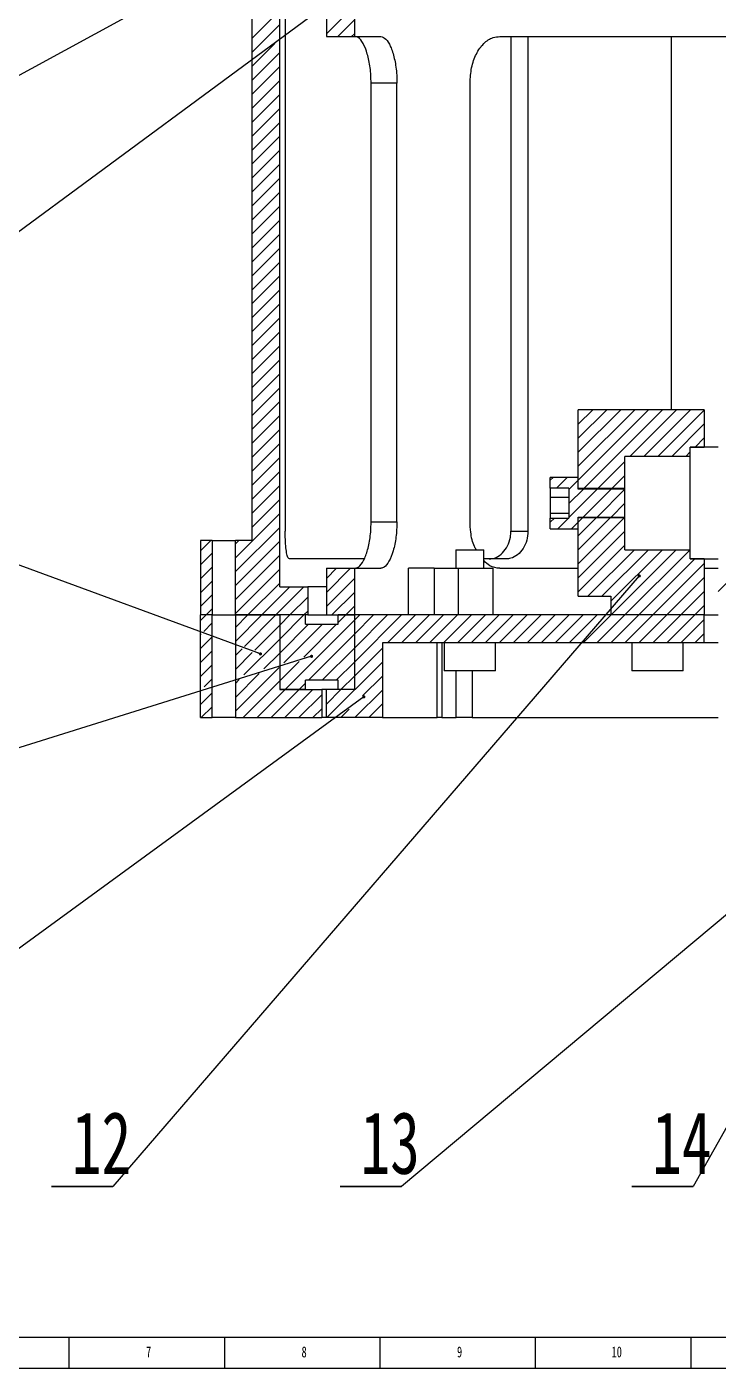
# Model space of a CAD drawing. Header units: millimetres. Extents: x 0 to 1189, y 0 to 841.
# Drawn here: x 288.4 to 510.7, y 0 to 431.3 of the extents above; entities that cross this region are included whole.
import ezdxf

# ---------------------------------------------------------------- set-up
doc = ezdxf.new("R2010")
doc.units = ezdxf.units.MM
doc.layers.add('10', color=7, linetype='Continuous')
doc.layers.add('5', color=7, linetype='Continuous')
doc.styles.add('SLDTEXTSTYLE5', font='TXT', dxfattribs={"width": 0.7})
doc.dimstyles.new('SLDDIMSTYLE0', dxfattribs={"dimtxt": 0.18, "dimasz": 1.016, "dimexe": 0, "dimexo": 0.0625, "dimgap": 0, "dimtad": 0, "dimtih": 1, "dimtoh": 1, "dimdec": 0, "dimrnd": 1e-09, "dimzin": 0, "dimdsep": 46, "dimtxsty": 'Standard', "dimblk1": 'DOT', "dimblk2": 'DOT', "dimsah": 1, "dimcen": 0.09, "dimadec": 0, "dimazin": 0, "dimtfac": 1.016, "dimtdec": 0, "dimtofl": 0, "dimtmove": 0, "dimatfit": 3, "dimldrblk": 'DOT', "dimfxl": 0, "dimfrac": 2, "dimtolj": 1, "dimtzin": 0, "dimarcsym": 0})

# ---------------------------------------------------------------- blocks, each defined once
blk = doc.blocks.new('SW_HATCH_0')
at = {"color": 0, "linetype": 'Continuous', "lineweight": 18}
for p, q in [((-107.11, 297), (-130.25, 273.86)), ((-145.25, 281.31), (-154.25, 272.31)), ((-145.25, 276.82), (-154.25, 267.82)), ((-121.25, 278.37), (-126.62, 273)), ((-121.25, 273.88), (-122.13, 273)), ((-146.83, 270.75), (-154.25, 263.33)), ((-145.25, 267.84), (-154.25, 258.84)), ((-145.25, 263.35), (-154.25, 254.35)), ((-145.25, 258.86), (-154.25, 249.86)), ((-145.25, 254.37), (-154.25, 245.37)), ((-145.25, 249.88), (-154.25, 240.88)), ((-145.25, 245.39), (-154.25, 236.39)), ((-145.25, 240.9), (-154.25, 231.9)), ((-145.25, 236.41), (-154.25, 227.41)), ((-145.25, 231.92), (-154.25, 222.92)), ((-145.25, 227.43), (-154.25, 218.43)), ((-145.25, 222.94), (-154.25, 213.94)), ((-145.25, 218.45), (-154.25, 209.45)), ((-145.25, 213.96), (-154.25, 204.96)), ((-145.25, 209.47), (-154.25, 200.47)), ((-145.25, 204.98), (-154.25, 195.98)), ((-145.25, 200.49), (-154.25, 191.49)), ((-145.25, 196), (-154.25, 187)), ((-145.25, 191.51), (-154.25, 182.51)), ((-145.25, 187.02), (-154.25, 178.02)), ((-145.25, 182.53), (-154.25, 173.53)), ((-145.25, 178.04), (-154.25, 169.04)), ((-145.25, 173.55), (-154.25, 164.55)), ((-145.25, 169.06), (-154.25, 160.06)), ((-145.25, 164.57), (-154.25, 155.57)), ((-145.25, 160.08), (-154.25, 151.08)), ((-145.25, 155.59), (-154.25, 146.59)), ((-145.25, 151.1), (-154.25, 142.1)), ((-26.61, 153), (-49.25, 130.36)), ((-31.1, 153), (-49.25, 134.85)), ((-35.59, 153), (-49.25, 139.34)), ((-40.08, 153), (-49.25, 143.83)), ((-44.57, 153), (-49.25, 148.32)), ((-49.06, 153), (-49.25, 152.81)), ((-22.11, 153), (-47.31, 127.8)), ((-17.62, 153), (-32.62, 138)), ((-13.13, 153), (-28.13, 138)), ((-8.75, 152.9), (-23.64, 138)), ((-8.75, 148.41), (-19.15, 138)), ((-145.25, 146.61), (-154.25, 137.61)), ((-8.75, 143.92), (-11.66, 141)), ((-145.25, 142.12), (-154.25, 133.12)), ((-13.25, 139.42), (-14.66, 138)), ((-145.25, 137.63), (-154.25, 128.63)), ((-34.25, 136.38), (-42.82, 127.8)), ((-145.25, 133.14), (-154.25, 124.14)), ((-57.34, 131.25), (-58.25, 130.34)), ((-52.85, 131.25), (-56.28, 127.82)), ((-49.25, 130.36), (-52.25, 127.36)), ((-34.25, 131.89), (-38.33, 127.8)), ((-145.25, 128.65), (-154.25, 119.65)), ((-43.12, 127.5), (-52.25, 118.38)), ((-47.61, 127.5), (-52.25, 122.87)), ((-38.63, 127.5), (-47.63, 118.5)), ((-34.25, 127.4), (-43.14, 118.5)), ((-145.25, 124.16), (-154.25, 115.16)), ((-34.25, 122.91), (-38.65, 118.5)), ((-145.25, 119.67), (-159.5, 105.42)), ((-56.93, 118.18), (-58.25, 116.87)), ((-52.44, 118.18), (-55.87, 114.75)), ((-49.25, 116.89), (-51.38, 114.75)), ((-34.46, 118.2), (-49.25, 103.42)), ((-38.95, 118.2), (-49.25, 107.91)), ((-43.44, 118.2), (-49.25, 112.4)), ((-47.93, 118.2), (-49.25, 116.89)), ((-145.25, 115.18), (-159.5, 100.93)), ((-34.25, 113.93), (-49.25, 98.93)), ((-167.39, 111), (-170.75, 107.64)), ((-158.41, 111), (-159.5, 109.91)), ((-145.25, 110.69), (-159.5, 96.44)), ((-34.25, 109.44), (-49.25, 94.44)), ((-31.19, 108), (-46.19, 93)), ((-26.7, 108), (-41.7, 93)), ((-22.21, 108), (-38.75, 91.47)), ((-17.72, 108), (-38.72, 87)), ((-13.25, 107.99), (-34.23, 87)), ((9.22, 108), (-4.25, 94.54)), ((-167, 106.9), (-170.75, 103.15)), ((-145.25, 106.2), (-159.5, 91.95)), ((-11.74, 105), (-29.74, 87)), ((-167, 102.41), (-170.75, 98.66)), ((-145.25, 101.71), (-159.5, 87.46)), ((-127, 102), (-130.25, 98.75)), ((-122.51, 102), (-130.25, 94.26)), ((-8.75, 103.51), (-25.25, 87)), ((-167, 97.92), (-170.75, 94.17)), ((-145.25, 97.22), (-155.47, 87)), ((-141.98, 96), (-150.98, 87)), ((-137.49, 96), (-146.49, 87)), ((-121.25, 98.77), (-130.25, 89.77)), ((-8.75, 99.02), (-20.76, 87)), ((-167, 93.43), (-170.75, 89.68)), ((-136.25, 92.75), (-142, 87)), ((-121.25, 94.28), (-128.53, 87)), ((-8.75, 94.53), (-16.27, 87)), ((-168.94, 87), (-170.75, 85.19)), ((-167, 88.94), (-168.94, 87)), ((-155.47, 87), (-159.5, 82.97)), ((-150.98, 87), (-159.5, 78.48)), ((-146.49, 87), (-156.59, 76.9)), ((-142, 87), (-145.25, 83.75)), ((-137.51, 87), (-145.25, 79.26)), ((-136.25, 88.26), (-137.51, 87)), ((-124.04, 87), (-126.5, 84.54)), ((-121.25, 89.79), (-124.04, 87)), ((-119.55, 87), (-121.25, 85.3)), ((-115.06, 87), (-121.25, 80.81)), ((-110.57, 87), (-121.25, 76.32)), ((-106.08, 87), (-121.25, 71.83)), ((-101.59, 87), (-110.59, 78)), ((-97.1, 87), (-106.1, 78)), ((-92.61, 87), (-101.61, 78)), ((-88.11, 87), (-97.11, 78)), ((-83.62, 87), (-92.62, 78)), ((-79.13, 87), (-88.13, 78)), ((-74.64, 87), (-83.64, 78)), ((-70.15, 87), (-79.15, 78)), ((-65.66, 87), (-74.66, 78)), ((-61.17, 87), (-70.17, 78)), ((-56.68, 87), (-65.68, 78)), ((-52.19, 87), (-61.19, 78)), ((-47.7, 87), (-56.7, 78)), ((-43.21, 87), (-52.21, 78)), ((-38.72, 87), (-47.72, 78)), ((-34.23, 87), (-43.23, 78)), ((-29.74, 87), (-38.74, 78)), ((-25.25, 87), (-34.25, 78)), ((-20.76, 87), (-29.76, 78)), ((-16.27, 87), (-25.27, 78)), ((-11.78, 87), (-20.78, 78)), ((-8.75, 90.04), (-11.78, 87)), ((-167, 84.45), (-169.71, 81.73)), ((-145.25, 83.75), (-153.31, 75.69)), ((-136.02, 84), (-145.25, 74.77)), ((-131.53, 84), (-143.96, 71.57)), ((-121.25, 85.3), (-143.55, 63)), ((-127.04, 84), (-137.55, 73.49)), ((-8.75, 85.55), (-16.29, 78)), ((-170.49, 80.95), (-170.75, 80.7)), ((-167.21, 79.74), (-170.75, 76.21)), ((-145.25, 79.26), (-156.77, 67.73)), ((-121.25, 80.81), (-136.06, 66)), ((-8.75, 81.06), (-11.8, 78)), ((-167, 75.47), (-170.75, 71.72)), ((-157.37, 76.12), (-159.5, 73.99)), ((-154.09, 74.91), (-159.5, 69.5)), ((-145.25, 74.77), (-150.36, 69.65)), ((-121.25, 76.32), (-131.57, 66)), ((-112.25, 76.34), (-121.25, 67.34)), ((-167, 70.98), (-170.75, 67.23)), ((-145.45, 70.08), (-159.5, 56.03)), ((-139.04, 72), (-145.25, 65.79)), ((-112.25, 71.85), (-130.1, 54)), ((-121.25, 71.83), (-127.08, 66)), ((-167, 66.49), (-169.59, 63.89)), ((-151.86, 68.16), (-159.5, 60.52)), ((-158.26, 66.24), (-159.5, 65.01)), ((-145.25, 65.79), (-157.04, 54)), ((-137, 65.06), (-139.06, 63)), ((-121.25, 67.34), (-125.59, 63)), ((-112.25, 67.36), (-118.59, 61.02)), ((-167, 62), (-170.75, 58.25)), ((-143.55, 63), (-152.55, 54)), ((-139.06, 63), (-148.06, 54)), ((-134.57, 63), (-143.57, 54)), ((-131.75, 61.33), (-139.08, 54)), ((-130.08, 63), (-130.25, 62.83)), ((-125.59, 63), (-130.25, 58.34)), ((-112.25, 62.87), (-121.11, 54)), ((-167, 57.51), (-170.51, 54)), ((-131.75, 56.84), (-134.59, 54)), ((-122.93, 56.68), (-125.61, 54)), ((-112.25, 58.38), (-116.62, 54))]:
    blk.add_line(p, q, dxfattribs=at)
blk = doc.blocks.new('_Dot')
at = {"color": 0, "linetype": 'ByBlock', "lineweight": -2}
blk.add_line((-0.5, 0), (-1, 0), dxfattribs=at)
at = {"color": 0, "linetype": 'ByBlock', "const_width": 0.5}
blk.add_lwpolyline([(-0.25, 0, 1), (0.25, 0, 1)], format="xyb", close=True, dxfattribs=at)
blk = doc.blocks.new('SW_NOTE_0_10')
at = {"layer": '10', "color": 0}
for p, q in [((-19.78, 0), (0, 0)), ((0, 0), (-19.78, 0)), ((-19.78, 0), (0, 0)), ((0, 0), (-19.78, 0)), ((-19.78, 0), (0, 0)), ((0, 0), (-19.78, 0))]:
    blk.add_line(p, q, dxfattribs=at)
at = {"layer": '10', "color": 0, "insert": (-3.67, 24.07), "char_height": 20, "attachment_point": 2, "style": 'SLDTEXTSTYLE5'}
blk.add_mtext('13', dxfattribs=at)
blk = doc.blocks.new('SW_NOTE_0_11')
at = {"layer": '10', "color": 0}
for p, q in [((-19.78, 0), (0, 0)), ((0, 0), (-19.78, 0)), ((-19.78, 0), (0, 0)), ((0, 0), (-19.78, 0)), ((-19.78, 0), (0, 0)), ((0, 0), (-19.78, 0))]:
    blk.add_line(p, q, dxfattribs=at)
at = {"layer": '10', "color": 0, "insert": (-3.67, 24.07), "char_height": 20, "attachment_point": 2, "style": 'SLDTEXTSTYLE5'}
blk.add_mtext('14', dxfattribs=at)
blk = doc.blocks.new('SW_NOTE_0_14')
at = {"layer": '10', "color": 0}
for p, q in [((-19.78, 0), (0, 0)), ((0, 0), (-19.78, 0)), ((-19.78, 0), (0, 0)), ((0, 0), (-19.78, 0)), ((-19.78, 0), (0, 0)), ((0, 0), (-19.78, 0))]:
    blk.add_line(p, q, dxfattribs=at)
at = {"layer": '10', "color": 0, "insert": (-3.67, 24.07), "char_height": 20, "attachment_point": 2, "style": 'SLDTEXTSTYLE5'}
blk.add_mtext('12', dxfattribs=at)

msp = doc.modelspace()

# ---------------------------------------------------------------- linework, layer by layer
at = {"color": 7, "linetype": 'Continuous', "lineweight": 25}
for p, q in [((360.72, 657.67), (360.72, 266.17)), ((369.72, 251.17), (369.72, 515.17)), ((371.47, 497.17), (371.47, 269.17)), ((384.72, 461.17), (384.72, 428.17)), ((393.72, 437.17), (393.72, 428.17)), ((384.72, 428.17), (393.72, 428.17)), ((393.72, 428.17), (402.26, 428.17)), ((440.55, 428.17), (513.72, 428.17)), ((444.05, 428.17), (444.05, 269.17)), ((449.53, 428.17), (449.53, 269.17)), ((495.65, 428.17), (495.65, 308.17)), ((399.11, 272.17), (399.11, 413.17)), ((407.42, 413.17), (399.11, 413.17)), ((407.42, 272.17), (407.42, 413.17)), ((430.92, 272.17), (430.92, 413.17)), ((465.72, 282.97), (465.72, 308.17)), ((506.22, 308.17), (465.72, 308.17)), ((506.22, 308.17), (506.22, 296.17)), ((510.72, 296.17), (501.72, 296.17)), ((501.72, 296.17), (506.22, 296.17)), ((501.72, 260.17), (501.72, 296.17)), ((501.72, 293.17), (480.72, 293.17)), ((501.72, 293.17), (480.72, 293.17)), ((480.72, 263.17), (480.72, 293.17)), ((456.72, 282.98), (456.72, 286.42)), ((465.72, 286.42), (456.72, 286.42)), ((465.72, 282.67), (465.72, 286.42)), ((462.72, 282.98), (456.72, 282.98)), ((456.72, 282.98), (456.72, 280.02)), ((462.72, 282.98), (462.72, 273.35)), ((465.72, 282.97), (480.72, 282.97)), ((480.72, 282.67), (465.72, 282.67)), ((456.72, 280.02), (462.72, 280.02)), ((456.72, 280.02), (456.72, 274.89)), ((399.11, 272.17), (407.42, 272.17)), ((456.72, 274.89), (462.72, 274.89)), ((456.72, 274.89), (456.72, 273.35)), ((456.72, 269.92), (456.72, 273.35)), ((456.72, 273.35), (462.72, 273.35)), ((465.72, 273.67), (480.72, 273.67)), ((465.72, 269.92), (465.72, 273.67)), ((465.72, 248.17), (465.72, 273.37)), ((480.72, 273.37), (465.72, 273.37)), ((444.05, 269.17), (449.53, 269.17)), ((456.72, 269.92), (465.72, 269.92)), ((344.22, 266.17), (344.22, 242.17)), ((347.97, 266.17), (344.22, 266.17)), ((347.97, 266.17), (347.97, 242.17)), ((347.97, 266.17), (355.47, 266.17)), ((355.47, 242.17), (355.47, 266.17)), ((360.72, 266.17), (355.47, 266.17)), ((426.33, 263.17), (426.33, 257.17)), ((426.33, 263.17), (435.33, 263.17)), ((435.33, 257.17), (435.33, 263.17)), ((480.72, 263.17), (501.72, 263.17)), ((480.72, 263.17), (501.72, 263.17)), ((396.81, 260.17), (372.84, 260.17)), ((442.51, 260.17), (435.33, 260.17)), ((501.72, 260.17), (510.72, 260.17)), ((506.22, 260.17), (501.72, 260.17)), ((506.22, 260.17), (506.22, 242.17)), ((384.72, 257.17), (384.72, 242.17)), ((384.72, 257.17), (393.72, 257.17)), ((393.72, 257.17), (393.72, 242.17)), ((393.72, 257.17), (402.26, 257.17)), ((411.15, 242.17), (411.15, 257.17)), ((419.33, 257.17), (411.15, 257.17)), ((419.33, 257.17), (419.33, 242.17)), ((419.33, 257.17), (427.08, 257.17)), ((427.08, 257.17), (427.08, 242.17)), ((427.08, 257.17), (438.33, 257.17)), ((438.33, 242.17), (438.33, 257.17)), ((440.55, 257.17), (465.72, 257.17)), ((506.22, 257.17), (510.72, 257.17)), ((369.72, 251.17), (378.72, 251.17)), ((378.72, 251.17), (378.72, 242.17)), ((384.72, 251.17), (378.72, 251.17)), ((465.72, 248.17), (476.22, 248.17)), ((476.22, 248.17), (476.22, 242.17)), ((347.97, 242.17), (344.22, 242.17)), ((344.22, 209.17), (344.22, 242.17)), ((347.97, 242.17), (355.47, 242.17)), ((347.97, 209.17), (347.97, 242.17)), ((378.72, 242.17), (355.47, 242.17)), ((355.47, 242.17), (355.47, 209.17)), ((355.47, 242.17), (369.72, 242.17)), ((369.72, 242.17), (369.72, 218.17)), ((377.97, 242.17), (369.72, 242.17)), ((377.97, 239.17), (377.97, 242.17)), ((378.72, 242.17), (384.72, 242.17)), ((384.72, 242.17), (393.72, 242.17)), ((388.47, 239.17), (388.47, 242.17)), ((393.72, 242.17), (388.47, 242.17)), ((393.72, 242.17), (393.72, 218.17)), ((506.22, 242.17), (393.72, 242.17)), ((506.22, 242.17), (476.22, 242.17)), ((506.22, 233.17), (506.22, 242.17)), ((506.22, 242.17), (510.72, 242.17)), ((377.97, 239.17), (388.47, 239.17)), ((402.72, 233.17), (402.72, 209.17)), ((506.22, 233.17), (402.72, 233.17)), ((420.29, 209.17), (420.29, 233.17)), ((421.83, 233.17), (421.83, 209.17)), ((422.58, 233.17), (422.58, 224.17)), ((439.08, 224.17), (439.08, 233.17)), ((482.97, 233.17), (482.97, 224.17)), ((499.47, 224.17), (499.47, 233.17)), ((510.72, 233.17), (506.22, 233.17)), ((377.97, 218.17), (377.97, 221.17)), ((388.47, 221.17), (377.97, 221.17)), ((388.47, 218.17), (388.47, 221.17)), ((435.29, 224.17), (422.58, 224.17)), ((426.45, 209.17), (426.45, 224.17)), ((431.62, 224.17), (431.62, 209.17)), ((439.08, 224.17), (435.29, 224.17)), ((499.47, 224.17), (482.97, 224.17)), ((369.72, 218.17), (383.22, 218.17)), ((377.97, 218.17), (369.72, 218.17)), ((383.22, 218.17), (383.22, 209.17)), ((384.72, 218.17), (383.22, 218.17)), ((384.72, 209.17), (384.72, 218.17)), ((393.72, 218.17), (384.72, 218.17)), ((393.72, 218.17), (388.47, 218.17)), ((344.22, 209.17), (347.97, 209.17)), ((355.47, 209.17), (347.97, 209.17)), ((355.47, 209.17), (383.22, 209.17)), ((384.72, 209.17), (383.22, 209.17)), ((402.72, 209.17), (384.72, 209.17)), ((402.72, 209.17), (420.29, 209.17)), ((421.83, 209.17), (426.45, 209.17)), ((431.62, 209.17), (510.72, 209.17))]:
    msp.add_line(p, q, dxfattribs=at)
for points, knots in [([(399.11, 413.17), (399.04, 414.85), (398.92, 418.23), (397.94, 422.72), (396.57, 426.11), (395.14, 427.91), (394.27, 428.09), (393.92, 428.17)], [0, 0, 0, 0, 0.214547, 0.429095, 0.643583, 0.857835, 1, 1, 1, 1]), ([(402.26, 428.17), (402.79, 428), (403.84, 427.67), (405.4, 425.1), (406.63, 421.3), (407.32, 417.08), (407.39, 414.28), (407.42, 413.17)], [0, 0, 0, 0, 0.214484, 0.42899, 0.643108, 0.857398, 1, 1, 1, 1]), ([(430.92, 413.17), (431.02, 414.85), (431.22, 418.23), (432.81, 422.72), (435.2, 426.11), (437.93, 427.91), (439.8, 428.09), (440.55, 428.17)], [0, 0, 0, 0, 0.214532, 0.429065, 0.643531, 0.857739, 1, 1, 1, 1]), ([(393.92, 257.17), (394.45, 257.33), (395.52, 257.66), (397.08, 260.24), (398.32, 264.04), (399.01, 268.25), (399.08, 271.05), (399.11, 272.17)], [0, 0, 0, 0, 0.214504, 0.429027, 0.643198, 0.857526, 1, 1, 1, 1]), ([(407.42, 272.17), (407.36, 270.48), (407.23, 267.11), (406.26, 262.61), (404.89, 259.22), (403.47, 257.42), (402.61, 257.24), (402.26, 257.17)], [0, 0, 0, 0, 0.214532, 0.429065, 0.643531, 0.857739, 1, 1, 1, 1]), ([(432.9, 263.17), (432.7, 263.5), (431.78, 265.05), (431.1, 268.28), (430.97, 271.06), (430.92, 272.17)], [0, 0, 0, 0, 0.140859, 0.656715, 1, 1, 1, 1]), ([(372.84, 260.17), (372.67, 260.27), (372.32, 260.46), (371.91, 262.01), (371.63, 264.3), (371.49, 266.83), (371.47, 268.5), (371.47, 269.17)], [0, 0, 0, 0, 0.214635, 0.429276, 0.643809, 0.858389, 1, 1, 1, 1]), ([(437.03, 260.17), (437.81, 260.27), (439.37, 260.46), (441.47, 262.01), (443.08, 264.3), (443.93, 266.83), (444.02, 268.5), (444.05, 269.17)], [0, 0, 0, 0, 0.21464, 0.429286, 0.643831, 0.858421, 1, 1, 1, 1]), ([(449.53, 269.17), (449.45, 268.15), (449.3, 266.13), (448.07, 263.43), (446.28, 261.4), (444.31, 260.32), (443.02, 260.21), (442.51, 260.17)], [0, 0, 0, 0, 0.214648, 0.429297, 0.643928, 0.858485, 1, 1, 1, 1]), ([(440.55, 257.17), (439.4, 257.29), (437.48, 257.49), (435.95, 259.04), (435.33, 259.67)], [0, 0, 0, 0, 0.594818, 1, 1, 1, 1])]:
    msp.add_open_spline(points, degree=3, knots=knots, dxfattribs=at)
for points in [[(421.83, 209.17), (421.78, 209.17), (421.68, 209.17), (420.75, 209.17), (420.29, 209.17)], [(431.62, 209.17), (430.91, 209.17), (429.47, 209.17), (427.46, 209.17), (426.45, 209.17)]]:
    msp.add_open_spline(points, degree=3, dxfattribs=at)
at = {"layer": '5', "color": 7, "lineweight": 25}
msp.add_line((0, 10), (1179, 10), dxfattribs=at)
at = {"layer": '5'}
for p, q in [((302, 0), (302, 10)), ((352, 0), (352, 10)), ((402, 0), (402, 10)), ((452, 0), (452, 10)), ((502, 0), (502, 10))]:
    msp.add_line(p, q, dxfattribs=at)
at = {"layer": '5', "color": 7}
msp.add_line((0, 0), (1189, 0), dxfattribs=at)

# ---------------------------------------------------------------- block references
at = {"color": 7, "linetype": 'Continuous', "lineweight": 18}
msp.add_blockref('SW_HATCH_0', (514.97, 155.17), dxfattribs=at)
at = {"layer": '10'}
for name, p in [('SW_NOTE_0_14', (316.07, 58.41)), ('SW_NOTE_0_10', (408.9, 58.41)), ('SW_NOTE_0_11', (502.72, 58.41))]:
    msp.add_blockref(name, p, dxfattribs=at)

# ---------------------------------------------------------------- texts
at = {"layer": '10', "char_height": 3.5, "attachment_point": 2, "style": 'SLDTEXTSTYLE5'}
for s, insert in [('7', (327.55, 6.98)), ('8', (377.55, 6.98)), ('9', (427.55, 6.98)), ('10', (478.09, 6.98))]:
    msp.add_mtext(s, dxfattribs=dict(at, insert=insert))

# ---------------------------------------------------------------- leaders
at = {"layer": '10'}
for points in [[(445.54, 502.52), (252.29, 397.47)], [(393.03, 444.46), (252.29, 340.73)], [(363.52, 229.64), (252.29, 270.52)], [(485.35, 254.73), (316.07, 58.41)], [(379.94, 228.89), (252.29, 189.06)], [(396.74, 215.83), (252.29, 110.45)], [(520.58, 151.85), (408.9, 58.41)], [(546.12, 135.96), (502.72, 58.41)]]:
    msp.add_leader(points, dimstyle='SLDDIMSTYLE0', dxfattribs=at)

doc.saveas('drawing.dxf')
